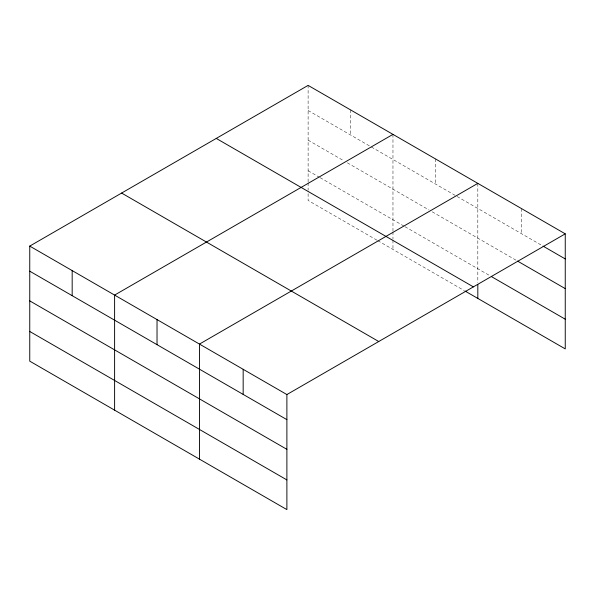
<?xml version="1.0" encoding="UTF-8"?>
<svg xmlns="http://www.w3.org/2000/svg" width="595" height="595" viewBox="0 0 595 595"><rect width="100%" height="100%" fill="white"/><g stroke="black" fill="none" stroke-linecap="round" stroke-linejoin="round"><path stroke-width="0.45" stroke-dasharray="2.98 2.23" d="M308.113 181.892L308.113 85.39M308.113 110.484L370.559 146.534M371.354 146.995L542.201 245.631M308.113 140.167L343.337 160.501M347.339 162.814L428.995 209.961M432.193 211.805L515.977 260.171M308.113 170.758L319.322 177.228M320.125 177.689L404.176 226.219M404.979 226.68L489.745 275.619M376.962 240.194L308.113 200.448L308.113 191.166M377.758 240.655L464.219 290.568M521.54 208.607L521.54 233.701M477.822 183.364L477.822 282.655M435.399 158.872L435.399 183.967M392.968 134.381L392.968 230.882M392.968 231.805L392.968 239.227M392.968 240.157L392.968 249.431M350.544 109.882L350.544 134.976M308.113 182.821L308.113 190.236"/><path stroke-width="0.89" d="M565.25 233.842L308.113 85.39L29.75 246.099L29.75 361.158L286.887 509.61L286.887 394.552L565.25 233.842L565.25 348.901L465.015 291.029M392.968 134.381L114.604 295.09L114.604 410.148M477.822 183.364L199.459 344.081L199.459 459.139M542.997 246.085L565.25 258.937M517.561 261.093L565.25 288.627M491.336 276.541L565.25 319.21M216.253 138.419L473.389 286.879M121.611 193.063L378.747 341.523M29.75 246.099L286.887 394.552M29.75 271.194L286.887 419.646M29.75 300.884L286.887 449.337M29.75 331.467L286.887 479.927M477.822 284.507L477.822 298.422M243.169 369.317L243.169 394.411M157.028 319.582L157.028 344.676M72.174 270.599L72.174 295.685"/></g></svg>
